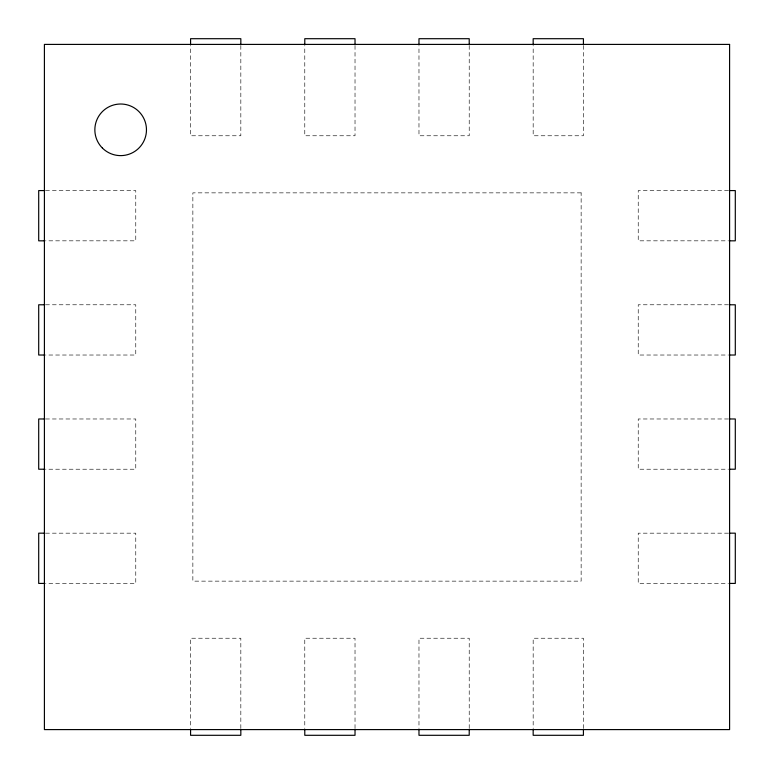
<?xml version="1.0" encoding="UTF-8"?>
<svg xmlns="http://www.w3.org/2000/svg" width="774" height="774" viewBox="0 0 774 774"><rect width="100%" height="100%" fill="white"/><g stroke="black" fill="none" stroke-linecap="round" stroke-linejoin="round"><path stroke-width="0.58" stroke-dasharray="3.87 2.9" d="M45.608 190.578L135.769 190.578L135.769 240.83L45.608 240.83M728.392 190.578L638.231 190.578L638.231 240.83L728.392 240.83M45.608 304.782L135.769 304.782L135.769 355.024L45.608 355.024M728.392 304.782L638.231 304.782L638.231 355.024L728.392 355.024M45.608 418.976L135.769 418.976L135.769 469.218L45.608 469.218M728.392 418.976L638.231 418.976L638.231 469.218L728.392 469.218M45.608 533.17L135.769 533.17L135.769 583.422L45.608 583.422M728.392 533.17L638.231 533.17L638.231 583.422L728.392 583.422M583.422 45.608L583.422 135.769L533.17 135.769L533.17 45.608M583.422 728.392L583.422 638.231L533.17 638.231L533.17 728.392M469.218 45.608L469.218 135.769L418.976 135.769L418.976 45.608M469.218 728.392L469.218 638.231L418.976 638.231L418.976 728.392M355.024 45.608L355.024 135.769L304.782 135.769L304.782 45.608M355.024 728.392L355.024 638.231L304.782 638.231L304.782 728.392M240.83 45.608L240.83 135.769L190.578 135.769L190.578 45.608M240.83 728.392L240.83 638.231L190.578 638.231L190.578 728.392M581.139 192.861L192.861 192.861L192.861 581.139L581.139 581.139L581.139 192.861"/><path stroke-width="1.16" d="M44.689 190.578L38.7 190.578L38.7 240.83L44.689 240.83M729.311 190.578L735.3 190.578L735.3 240.83L729.311 240.83M44.689 304.782L38.7 304.782L38.7 355.024L44.689 355.024M729.311 304.782L735.3 304.782L735.3 355.024L729.311 355.024M44.689 418.976L38.7 418.976L38.7 469.218L44.689 469.218M729.311 418.976L735.3 418.976L735.3 469.218L729.311 469.218M44.689 533.17L38.7 533.17L38.7 583.422L44.689 583.422M729.311 533.17L735.3 533.17L735.3 583.422L729.311 583.422M583.422 44.689L583.422 38.7L533.17 38.7L533.17 44.689M583.422 729.311L583.422 735.3L533.17 735.3L533.17 729.311M469.218 44.689L469.218 38.7L418.976 38.7L418.976 44.689M469.218 729.311L469.218 735.3L418.976 735.3L418.976 729.311M355.024 44.689L355.024 38.7L304.782 38.7L304.782 44.689M355.024 729.311L355.024 735.3L304.782 735.3L304.782 729.311M240.83 44.689L240.83 38.7L190.578 38.7L190.578 44.689M240.83 729.311L240.83 735.3L190.578 735.3L190.578 729.311M729.592 44.408L44.408 44.408L44.408 729.592L729.592 729.592L729.592 44.408M102.41 148.066A25.813 25.813 0 0 0 145.589 136.495A25.813 25.813 0 0 0 113.981 104.887A25.813 25.813 0 0 0 102.41 148.066"/></g></svg>
